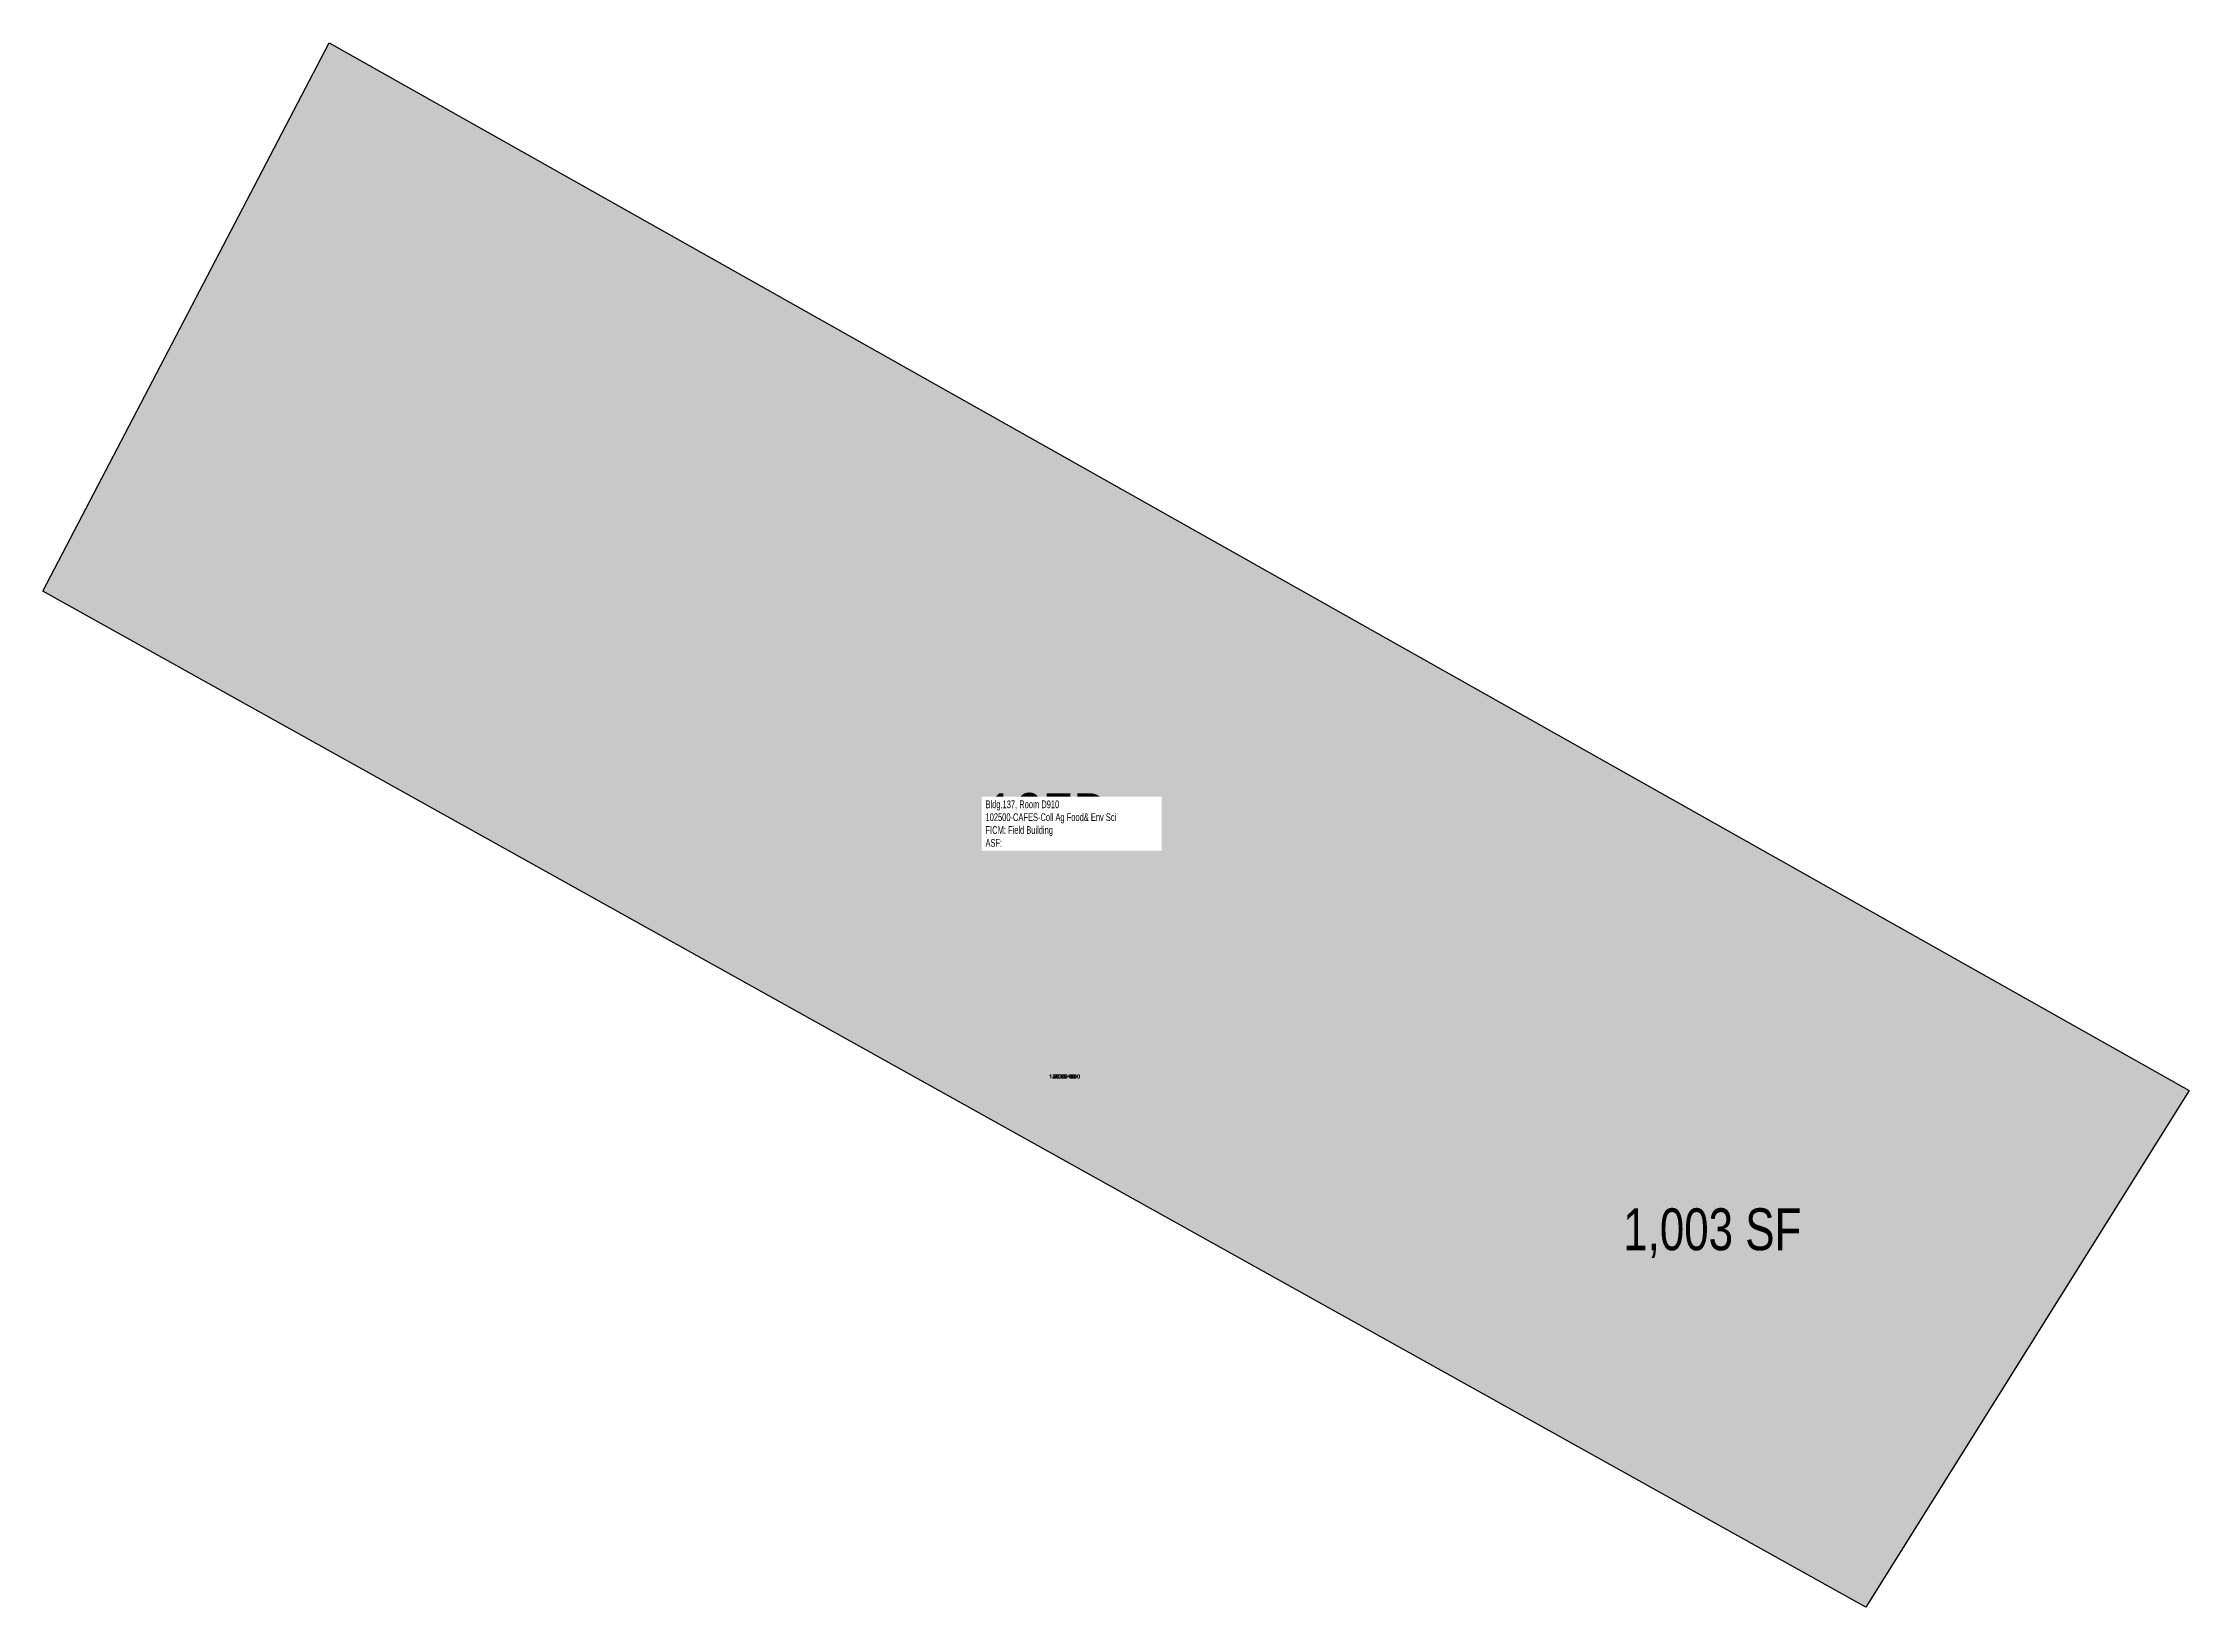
# Model space of a CAD drawing. Header units: inches. Extents: x 0 to 717, y -339 to 183.
import ezdxf
from ezdxf.enums import TextEntityAlignment as Align

# ---------------------------------------------------------------- set-up
doc = ezdxf.new("R2010")
doc.units = ezdxf.units.IN
doc.header["$MEASUREMENT"] = 0
for name, color, linetype in [('A-IDEN-RNUM', 7, 'Continuous'), ('A-IDEN-SNUM', 4, 'Continuous'), ('A-IDEN-VNUM', 4, 'Continuous'), ('A-WALL', 5, 'Continuous'), ('AREA-ASSIGN', 7, 'Continuous'), ('AREA-GROSS', 1, 'Continuous'), ('AREA-TEXT', 3, 'Continuous'), ('Rooms-Category-Color', 7, 'Continuous'), ('Rooms-College-Color', 7, 'Continuous'), ('Rooms-Department-Color', 7, 'Continuous'), ('Rooms-Division-Color', 7, 'Continuous'), ('Rooms-Information', 7, 'Continuous')]:
    doc.layers.add(name, color=color, linetype=linetype)
doc.styles.add('AREA', font='arial.ttf', dxfattribs={"width": 0.75, "height": 60})
doc.styles.add('ID', font='ARIALN.TTF', dxfattribs={"width": 0.85, "height": 0.25})
doc.styles.add('ROOMSNUMBER', font='TXT.SHX', dxfattribs={"height": 1})

msp = doc.modelspace()

# ---------------------------------------------------------------- hatches: boundary and pattern name
at = {"layer": 'Rooms-Category-Color', "true_color": 0xfbafa2}
msp.add_hatch(color=21, dxfattribs=at).paths.add_polyline_path([(716.97, -166.77), (608.97, -339.27), (0, 0), (95.66, 183.14)])
at = {"layer": 'Rooms-College-Color', "true_color": 0xadadad}
msp.add_hatch(color=253, dxfattribs=at).paths.add_polyline_path([(716.97, -166.77), (608.97, -339.27), (0, 0), (95.66, 183.14)])
at = {"layer": 'Rooms-Department-Color', "true_color": 0xe3c5e1}
msp.add_hatch(color=254, dxfattribs=at).paths.add_polyline_path([(716.97, -166.77), (608.97, -339.27), (0, 0), (95.66, 183.14)])
at = {"layer": 'Rooms-Division-Color', "true_color": 0xe3c5e1}
msp.add_hatch(color=254, dxfattribs=at).paths.add_polyline_path([(716.97, -166.77), (608.97, -339.27), (0, 0), (95.66, 183.14)])

# ---------------------------------------------------------------- linework, layer by layer
at = {"layer": 'A-WALL'}
msp.add_lwpolyline([(716.97, -166.77), (608.97, -339.27), (0, 0), (95.66, 183.14)], close=True, dxfattribs=at)
at = {"layer": 'AREA-ASSIGN'}
msp.add_lwpolyline([(716.97, -166.77), (608.97, -339.27), (0, 0), (95.66, 183.14)], close=True, dxfattribs=at)
at = {"layer": 'AREA-GROSS'}
msp.add_lwpolyline([(716.97, -166.77), (608.97, -339.27), (0, 0), (95.66, 183.14)], close=True, dxfattribs=at)

# ---------------------------------------------------------------- texts
at = {"layer": 'A-IDEN-RNUM', "style": 'ROOMSNUMBER'}
msp.add_text('0910-00', height=1.2, dxfattribs=at).set_placement((341.29, -162.05), align=Align.MIDDLE)
at = {"layer": 'A-IDEN-SNUM', "style": 'ROOMSNUMBER'}
msp.add_text('1370D91000', height=1.2, dxfattribs=at).set_placement((341.29, -162.05), align=Align.MIDDLE)
at = {"layer": 'A-IDEN-VNUM', "style": 'ID', "width": 0.85}
msp.add_text('137D', height=18, dxfattribs=at).set_placement((335.83, -76.46), align=Align.MIDDLE)
at = {"layer": 'AREA-TEXT', "style": 'AREA', "width": 0.75}
msp.add_text('1,003 SF', height=14, dxfattribs=at).set_placement((557.69, -213.09), align=Align.MIDDLE_CENTER)

# ---------------------------------------------------------------- next in the draw order: texts
at = {"layer": 'Rooms-Information', "insert": (314.89, -85.34), "char_height": 2.5714, "width": 57.6, "attachment_point": 7, "style": 'ID', "bg_fill": 3, "box_fill_scale": 1.5, "bg_fill_color": 256, "bg_fill_true_color": 13158600, "bg_fill_transparency": 0}
msp.add_mtext('Bldg.137, Room D910^M^J102500-CAFES-Coll Ag Food& Env Sci^M^JFICM: Field Building^M^JASF: ', dxfattribs=at)

doc.saveas('drawing.dxf')
